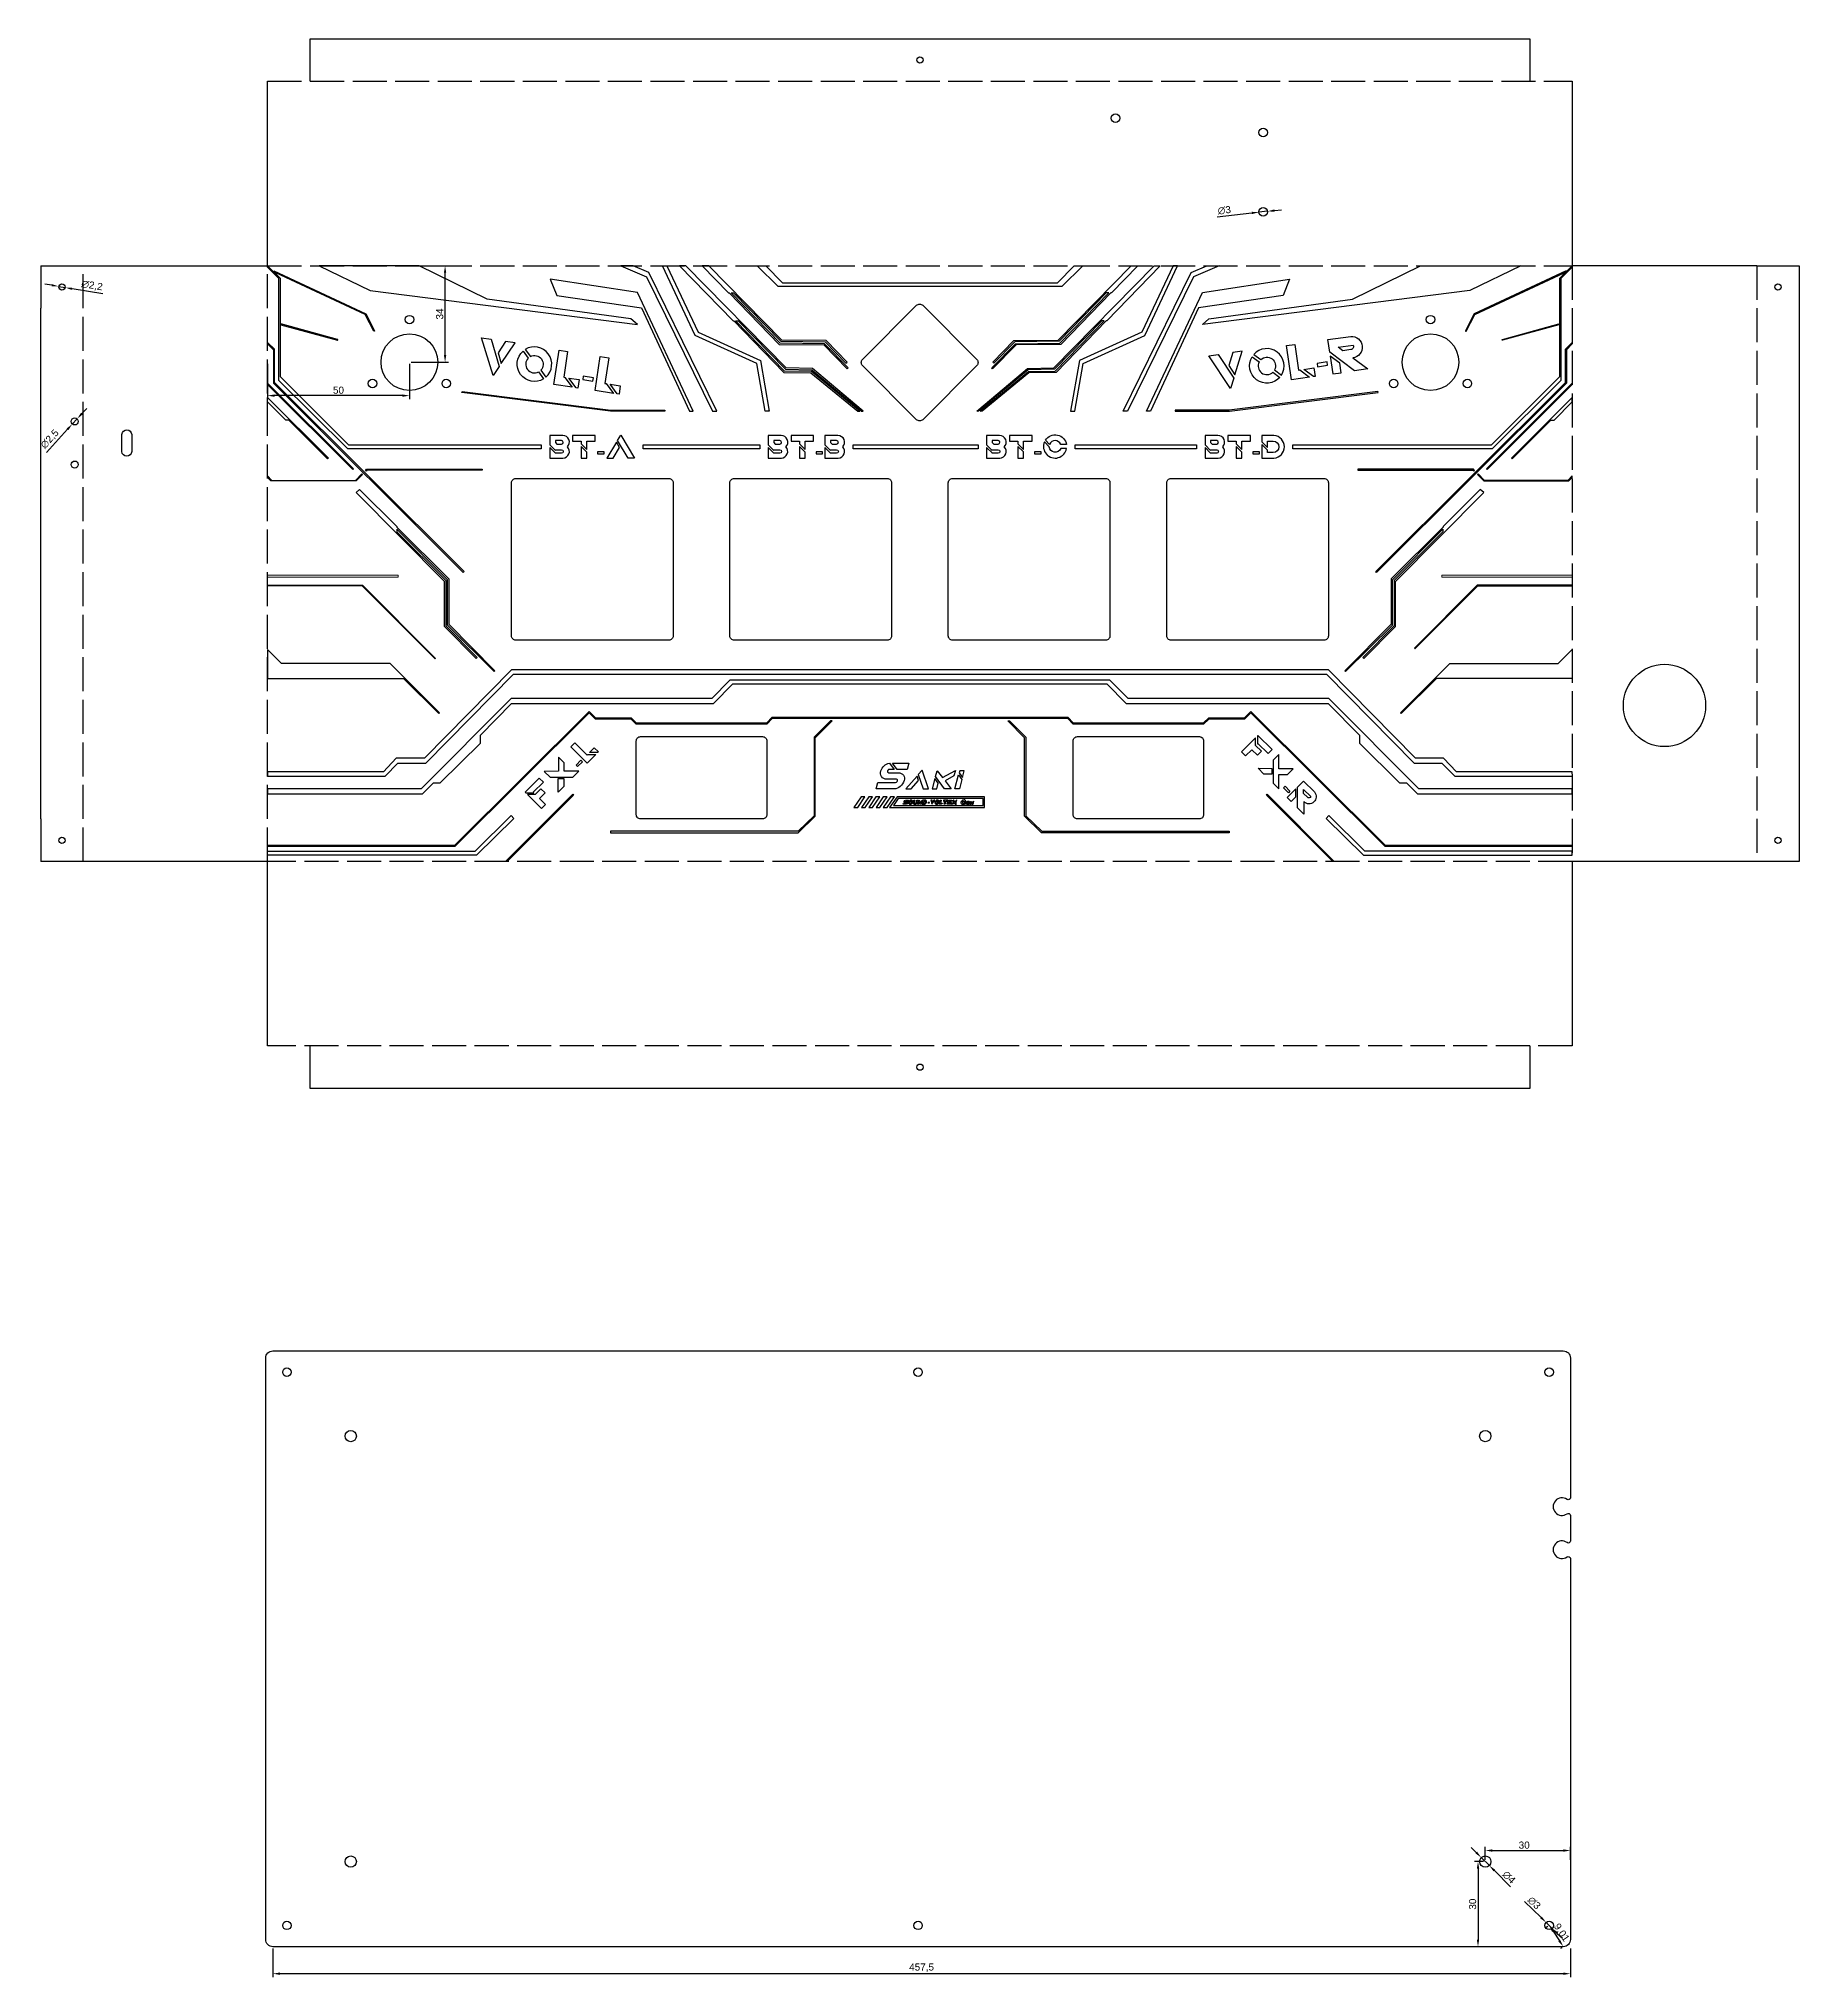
# Model space of a CAD drawing. Header units: millimetres. Extents: x 13 to 633, y 17 to 700.
import ezdxf

# ---------------------------------------------------------------- set-up
doc = ezdxf.new("R2010")
doc.units = ezdxf.units.MM
doc.linetypes.add('ACAD_ISO02W100', pattern=[15, 12, -3])
doc.styles.get("Standard").update_dxf_attribs({"font": 'arial.ttf'})
doc.dimstyles.new('ISO-25', dxfattribs={"dimtxt": 2.5, "dimasz": 2.5, "dimexe": 1.25, "dimexo": 0.625, "dimtad": 1, "dimtxsty": 'Standard', "dimcen": 2.5, "dimadec": 0, "dimazin": 0, "dimtfac": 1, "dimtmove": 0, "dimatfit": 3, "dimfxl": 0, "dimarcsym": 0})

# ---------------------------------------------------------------- blocks, each defined once
blk = doc.blocks.new('*D3')
at = {"color": 0, "lineweight": -2, "transparency": 16777216}
for p, q in [((544.76, 35.04), (544.24, 34.7)), ((546.67, 33.31), (548.89, 29.97)), ((549.76, 27.54), (549.24, 27.2))]:
    blk.add_line(p, q, dxfattribs=at)
at = {"color": 0, "transparency": 16777216}
for points in [[(547.01, 33.54), (546.32, 33.08), (545.28, 35.39)], [(549.24, 30.2), (548.55, 29.74), (550.28, 27.89)]]:
    blk.add_solid(points, dxfattribs=at)
at = {"layer": 'Defpoints', "color": 0, "transparency": 16777216}
for p in [(545.28, 35.39), (550.28, 27.89), (550.28, 27.89)]:
    blk.add_point(p, dxfattribs=at)
at = {"color": 0, "transparency": 16777216, "insert": (549.55, 32.82), "char_height": 2.5, "attachment_point": 5, "rotation": 303.69007}
blk.add_mtext('9,01', dxfattribs=at)
blk = doc.blocks.new('*D4')
at = {"color": 0, "lineweight": -2, "transparency": 16777216}
for p, q in [((536.62, 43.85), (542.42, 38.18)), ((546.35, 34.34), (544.21, 36.44)), ((548.14, 32.59), (549.93, 30.85))]:
    blk.add_line(p, q, dxfattribs=at)
at = {"color": 0, "transparency": 16777216}
for points in [[(542.71, 38.48), (542.13, 37.89), (544.21, 36.44)], [(548.43, 32.89), (547.85, 32.3), (546.35, 34.34)]]:
    blk.add_solid(points, dxfattribs=at)
at = {"layer": 'Defpoints', "color": 0, "transparency": 16777216}
for p in [(544.21, 36.44), (546.35, 34.34)]:
    blk.add_point(p, dxfattribs=at)
at = {"color": 0, "transparency": 16777216, "insert": (540, 43.3), "char_height": 2.5, "attachment_point": 5, "rotation": 315.67805}
blk.add_mtext('∅3', dxfattribs=at)
blk = doc.blocks.new('*D5')
at = {"color": 0, "lineweight": -2, "transparency": 16777216}
for p, q in [((519.59, 61.07), (517.82, 62.83)), ((521.36, 59.3), (524.2, 56.48)), ((531.7, 49), (525.97, 54.71))]:
    blk.add_line(p, q, dxfattribs=at)
at = {"color": 0, "transparency": 16777216}
for points in [[(519.89, 61.36), (519.3, 60.77), (521.36, 59.3)], [(526.26, 55.01), (525.67, 54.42), (524.2, 56.48)]]:
    blk.add_solid(points, dxfattribs=at)
at = {"layer": 'Defpoints', "color": 0, "transparency": 16777216}
for p in [(521.36, 59.3), (524.2, 56.48)]:
    blk.add_point(p, dxfattribs=at)
at = {"color": 0, "transparency": 16777216, "insert": (531.11, 52.37), "char_height": 2.5, "attachment_point": 5, "rotation": 315.09828}
blk.add_mtext('∅4', dxfattribs=at)
blk = doc.blocks.new('*D6')
at = {"color": 0, "lineweight": -2, "transparency": 16777216}
for p, q in [((522.78, 58.51), (522.78, 63.03)), ((525.28, 61.78), (550.28, 61.78)), ((552.78, 58.51), (552.78, 63.03))]:
    blk.add_line(p, q, dxfattribs=at)
at = {"color": 0, "transparency": 16777216}
for points in [[(525.28, 62.2), (525.28, 61.36), (522.78, 61.78)], [(550.28, 62.2), (550.28, 61.36), (552.78, 61.78)]]:
    blk.add_solid(points, dxfattribs=at)
at = {"layer": 'Defpoints', "color": 0, "transparency": 16777216}
for p in [(552.78, 61.78), (522.78, 57.89), (552.78, 57.89)]:
    blk.add_point(p, dxfattribs=at)
at = {"color": 0, "transparency": 16777216, "insert": (536.48, 63.68), "char_height": 2.5, "attachment_point": 5}
blk.add_mtext('30', dxfattribs=at)
blk = doc.blocks.new('*D7')
at = {"color": 0, "lineweight": -2, "transparency": 16777216}
for p, q in [((522.15, 57.89), (518.95, 57.89)), ((520.2, 55.39), (520.2, 30.39)), ((522.15, 27.89), (518.95, 27.89))]:
    blk.add_line(p, q, dxfattribs=at)
at = {"color": 0, "transparency": 16777216}
for points in [[(519.78, 55.39), (520.62, 55.39), (520.2, 57.89)], [(519.78, 30.39), (520.62, 30.39), (520.2, 27.89)]]:
    blk.add_solid(points, dxfattribs=at)
at = {"layer": 'Defpoints', "color": 0, "transparency": 16777216}
for p in [(522.78, 57.89), (520.2, 27.89), (522.78, 27.89)]:
    blk.add_point(p, dxfattribs=at)
at = {"color": 0, "transparency": 16777216, "insert": (518.3, 42.89), "char_height": 2.5, "attachment_point": 5, "rotation": 90}
blk.add_mtext('30', dxfattribs=at)
blk = doc.blocks.new('*D8')
at = {"color": 0, "lineweight": -2, "transparency": 16777216}
for p, q in [((95.28, 27.26), (95.28, 17.12)), ((552.78, 27.26), (552.78, 17.12)), ((550.28, 18.37), (97.78, 18.37))]:
    blk.add_line(p, q, dxfattribs=at)
at = {"color": 0, "transparency": 16777216}
for points in [[(97.78, 18.79), (97.78, 17.95), (95.28, 18.37)], [(550.28, 18.79), (550.28, 17.95), (552.78, 18.37)]]:
    blk.add_solid(points, dxfattribs=at)
at = {"layer": 'Defpoints', "color": 0, "transparency": 16777216}
for p in [(95.28, 27.89), (552.78, 27.89), (95.28, 18.37)]:
    blk.add_point(p, dxfattribs=at)
at = {"color": 0, "transparency": 16777216, "insert": (324.03, 20.49), "char_height": 2.5, "attachment_point": 5}
blk.add_mtext('457,5', dxfattribs=at)
blk = doc.blocks.new('*D9')
at = {"color": 0, "lineweight": -2, "transparency": 16777216}
for p, q in [((428.18, 637.69), (440.49, 639)), ((445.96, 639.58), (442.98, 639.27)), ((448.45, 639.85), (450.93, 640.12))]:
    blk.add_line(p, q, dxfattribs=at)
at = {"color": 0, "transparency": 16777216}
for points in [[(440.45, 639.42), (440.53, 638.59), (442.98, 639.27)], [(448.4, 640.26), (448.49, 639.44), (445.96, 639.58)]]:
    blk.add_solid(points, dxfattribs=at)
at = {"layer": 'Defpoints', "color": 0, "transparency": 16777216}
for p in [(442.98, 639.27), (445.96, 639.58)]:
    blk.add_point(p, dxfattribs=at)
at = {"color": 0, "transparency": 16777216, "insert": (430.76, 639.94), "char_height": 2.5, "attachment_point": 5, "rotation": 6.09427}
blk.add_mtext('∅3', dxfattribs=at)
blk = doc.blocks.new('*D10')
at = {"color": 0, "lineweight": -2, "transparency": 16777216}
for p, q in [((144.08, 620.4), (157.28, 620.4)), ((156.03, 588.91), (156.03, 617.9)), ((144.08, 586.41), (157.28, 586.41))]:
    blk.add_line(p, q, dxfattribs=at)
at = {"color": 0, "transparency": 16777216}
for points in [[(155.62, 617.9), (156.45, 617.9), (156.03, 620.4)], [(155.62, 588.91), (156.45, 588.91), (156.03, 586.41)]]:
    blk.add_solid(points, dxfattribs=at)
at = {"layer": 'Defpoints', "color": 0, "transparency": 16777216}
for p in [(143.46, 620.4), (156.03, 620.4), (143.46, 586.41)]:
    blk.add_point(p, dxfattribs=at)
at = {"color": 0, "transparency": 16777216, "insert": (154.13, 603.4), "char_height": 2.5, "attachment_point": 5, "rotation": 90}
blk.add_mtext('34', dxfattribs=at)
blk = doc.blocks.new('*D11')
at = {"color": 0, "lineweight": -2, "transparency": 16777216}
for p, q in [((93.45, 585.78), (93.45, 573.36)), ((143.46, 585.78), (143.46, 573.36)), ((140.96, 574.61), (95.95, 574.61))]:
    blk.add_line(p, q, dxfattribs=at)
at = {"color": 0, "transparency": 16777216}
for points in [[(95.95, 575.03), (95.95, 574.2), (93.45, 574.61)], [(140.96, 575.03), (140.96, 574.2), (143.46, 574.61)]]:
    blk.add_solid(points, dxfattribs=at)
at = {"layer": 'Defpoints', "color": 0, "transparency": 16777216}
for p in [(93.45, 586.41), (143.46, 586.41), (93.45, 574.61)]:
    blk.add_point(p, dxfattribs=at)
at = {"color": 0, "transparency": 16777216, "insert": (118.45, 576.52), "char_height": 2.5, "attachment_point": 5}
blk.add_mtext('50', dxfattribs=at)
blk = doc.blocks.new('*D1')
at = {"color": 0, "lineweight": -2, "transparency": 16777216}
for p, q in [((17.4, 613.5), (14.94, 613.91)), ((19.87, 613.08), (22.04, 612.72)), ((35.35, 610.49), (24.5, 612.31))]:
    blk.add_line(p, q, dxfattribs=at)
at = {"color": 0, "transparency": 16777216}
for points in [[(17.47, 613.91), (17.33, 613.09), (19.87, 613.08)], [(24.57, 612.72), (24.43, 611.89), (22.04, 612.72)]]:
    blk.add_solid(points, dxfattribs=at)
at = {"layer": 'Defpoints', "color": 0, "transparency": 16777216}
for p in [(19.87, 613.08), (22.04, 612.72)]:
    blk.add_point(p, dxfattribs=at)
at = {"color": 0, "transparency": 16777216, "insert": (31.52, 613.33), "char_height": 2.5, "attachment_point": 5, "rotation": 350.46947}
blk.add_mtext('∅2,2', dxfattribs=at)
blk = doc.blocks.new('*D2')
at = {"color": 0, "lineweight": -2, "transparency": 16777216}
for p, q in [((27.99, 568.28), (29.68, 570.12)), ((15.45, 554.62), (22.92, 562.76)), ((26.3, 566.44), (24.61, 564.6))]:
    blk.add_line(p, q, dxfattribs=at)
at = {"color": 0, "transparency": 16777216}
for points in [[(27.68, 568.56), (28.3, 568), (26.3, 566.44)], [(22.61, 563.04), (23.22, 562.47), (24.61, 564.6)]]:
    blk.add_solid(points, dxfattribs=at)
at = {"layer": 'Defpoints', "color": 0, "transparency": 16777216}
for p in [(24.61, 564.6), (26.3, 566.44)]:
    blk.add_point(p, dxfattribs=at)
at = {"color": 0, "transparency": 16777216, "insert": (16.74, 559.24), "char_height": 2.5, "attachment_point": 5, "rotation": 47.43794}
blk.add_mtext('∅2,5', dxfattribs=at)

msp = doc.modelspace()

# ---------------------------------------------------------------- linework, layer by layer
at = {"color": 30, "true_color": 0xf8991e}
for p, q in [((108.453, 685.402), (108.453, 700.402)), ((538.453, 700.402), (538.453, 685.402)), ((13.453, 620.402), (13.453, 605.402)), ((633.453, 620.402), (633.453, 605.402)), ((13.453, 425.402), (13.453, 410.402)), ((633.453, 425.402), (633.453, 410.402)), ((108.453, 330.402), (108.453, 345.402)), ((538.453, 345.402), (538.453, 330.402))]:
    msp.add_line(p, q, dxfattribs=at)
for p, q in [((108.453, 700.402), (538.453, 700.402)), ((13.453, 620.402), (28.453, 620.402)), ((618.453, 620.402), (633.453, 620.402)), ((13.453, 425.402), (13.453, 605.402)), ((633.453, 605.402), (633.453, 425.402)), ((28.453, 410.402), (13.453, 410.402)), ((633.453, 410.402), (618.453, 410.402)), ((538.453, 330.402), (108.453, 330.402))]:
    msp.add_line(p, q)
at = {"color": 1}
for points in [[(93.453, 620.402), (93.453, 685.402)], [(553.453, 685.402), (553.453, 620.402)], [(28.453, 620.402), (93.453, 620.402)], [(618.453, 620.402), (553.453, 620.402)], [(93.453, 410.402), (28.453, 410.402)], [(93.453, 345.402), (93.453, 410.402)], [(618.453, 410.402), (553.453, 410.402)], [(553.453, 410.402), (553.453, 345.402)]]:
    msp.add_lwpolyline(points, dxfattribs=at)
at = {"color": 7, "linetype": 'ACAD_ISO02W100'}
for points in [[(93.453, 685.402), (553.453, 685.402)], [(28.453, 410.402), (28.453, 620.402)], [(618.453, 620.402), (618.453, 410.402)], [(553.453, 345.402), (93.453, 345.402)]]:
    msp.add_lwpolyline(points, dxfattribs=at)
msp.add_lwpolyline([(93.453, 620.402), (553.453, 620.402), (553.453, 410.402), (93.453, 410.402)], close=True, dxfattribs=at)
at = {"color": 61, "true_color": 0xe5e878}
for points in [[(189.952, 555.809), (121.763, 555.809), (97.472, 579.893), (97.472, 615.921), (93.453, 619.933), (93.453, 620.402), (97.894, 616.016), (97.894, 581.389), (121.982, 557.328), (189.952, 557.328)], [(371.9, 614.428), (377.855, 620.402), (380.855, 620.402), (373.457, 613.051), (273.457, 613.051), (266.059, 620.402), (269.059, 620.402), (275.014, 614.428)], [(126.701, 547.029), (126.921, 546.799), (124.658, 544.539), (94.641, 544.539), (93.453, 545.761), (93.453, 546.305), (95.008, 544.737), (124.433, 544.737)], [(520.205, 547.029), (519.985, 546.799), (522.248, 544.539), (552.264, 544.539), (553.453, 545.761), (553.453, 546.305), (551.898, 544.737), (522.473, 544.737)], [(466.813, 476.483), (497.671, 445.113), (507.48, 445.113), (512.052, 440.502), (553.46, 440.502), (553.446, 442.041), (512.631, 442.041), (508.083, 446.881), (498.181, 446.881), (467.452, 478), (179.452, 478), (148.725, 446.881), (138.823, 446.881), (134.275, 442.041), (93.46, 442.041), (93.446, 440.502), (134.854, 440.502), (139.426, 445.113), (149.235, 445.113), (180.093, 476.483)], [(389.378, 473.063), (396.189, 466.052), (467.421, 466.052), (478.409, 454.971), (478.409, 452.152), (492.557, 438.089), (494.995, 438.089), (498.842, 434.291), (553.453, 434.291), (553.453, 436.056), (499.29, 436.021), (467.61, 467.888), (396.809, 467.888), (390.452, 474.266), (256.452, 474.266), (250.097, 467.888), (179.296, 467.888), (147.616, 436.021), (93.453, 436.056), (93.453, 434.291), (148.064, 434.291), (151.911, 438.089), (154.349, 438.089), (168.497, 452.152), (168.497, 454.971), (179.485, 466.052), (250.717, 466.052), (257.528, 473.063)], [(280.528, 421.047), (214.38, 421.047), (214.38, 420.482), (280.564, 420.482), (286.547, 426.328), (286.549, 454.049), (292.455, 459.955), (291.858, 459.955), (286.133, 454.23), (286.133, 426.533)], [(366.378, 421.047), (432.526, 421.047), (432.526, 420.482), (366.342, 420.482), (360.359, 426.328), (360.357, 454.049), (354.451, 459.955), (355.048, 459.955), (360.773, 454.23), (360.773, 426.533)]]:
    msp.add_lwpolyline(points, close=True, dxfattribs=at)
at = {"color": 52, "true_color": 0xc8c92d}
for points in [[(95.596, 618.544), (128.099, 603.474), (131.12, 597.49, -0.9479505), (130.864, 597.346), (127.834, 603.225), (96.319, 617.852)], [(551.31, 618.544), (518.807, 603.474), (515.786, 597.49, 0.9479505), (516.042, 597.346), (519.072, 603.225), (550.587, 617.852)], [(98.169, 599.567), (118.046, 594.131, 1.007914), (118.099, 594.452), (98.169, 599.894)], [(548.737, 599.567), (528.859, 594.131, -1.007914), (528.807, 594.452), (548.737, 599.894)]]:
    msp.add_lwpolyline(points, format="xyb", close=True, dxfattribs=at)
for points in [[(146.923, 620.402), (111.665, 620.402), (129.645, 611.728), (223.872, 599.705), (221.564, 601.669), (170.903, 608.652)], [(499.983, 620.402), (535.24, 620.402), (517.261, 611.728), (423.034, 599.705), (425.342, 601.669), (476.003, 608.652)]]:
    msp.add_lwpolyline(points, close=True, dxfattribs=at)
for points in [[(193.124, 615.631), (195.44, 609.927), (225.224, 605.605), (242.202, 569.169), (243.533, 569.169), (223.865, 610.951), (193.124, 615.631)], [(250.287, 569.166), (251.833, 569.166), (227.911, 618.071), (222.313, 620.402), (218.024, 620.402), (227.086, 616.491), (250.287, 569.166)], [(270.322, 569.166), (268.862, 569.166), (265.895, 585.991), (244.153, 595.812), (232.629, 620.402), (234.235, 620.402), (245.229, 597.028), (267.183, 586.965), (270.322, 569.166)], [(376.584, 569.166), (378.044, 569.166), (381.011, 585.991), (402.753, 595.812), (414.277, 620.402), (412.67, 620.402), (401.677, 597.028), (379.723, 586.965), (376.584, 569.166)], [(396.672, 569.166), (395.126, 569.166), (419.048, 618.071), (424.646, 620.402), (428.935, 620.402), (419.873, 616.491), (396.672, 569.166)], [(453.782, 615.631), (451.466, 609.927), (421.682, 605.605), (404.704, 569.169), (403.373, 569.169), (423.041, 610.951), (453.782, 615.631)], [(233.55, 569.503), (233.55, 569.166), (214.319, 569.169), (161.907, 575.77), (162.027, 576.101), (214.459, 569.503), (233.55, 569.503)], [(413.409, 569.503), (413.409, 569.166), (432.64, 569.169), (485.052, 575.77), (484.932, 576.101), (432.5, 569.503), (413.409, 569.503)]]:
    msp.add_lwpolyline(points, dxfattribs=at)
at = {"color": 61, "true_color": 0xe5e878}
for points in [[(238.735, 620.402), (257.573, 600.99), (257.797, 600.988), (275.437, 582.814), (285.03, 582.619), (301.554, 569.166), (302.208, 569.166), (285.225, 583.149), (275.739, 583.267), (258.459, 600.956), (259.377, 600.944), (275.993, 583.917), (285.352, 583.723), (302.785, 569.166), (303.402, 569.166), (285.511, 584.173), (276.307, 584.367), (240.909, 620.402), (238.735, 620.402)], [(246.694, 620.402), (255.968, 610.845), (256.192, 610.843), (273.833, 592.669), (289.519, 592.474), (297.818, 584.072), (298.165, 584.426), (289.789, 592.928), (274.135, 593.122), (256.855, 610.81), (257.773, 610.799), (274.388, 593.772), (290.056, 593.577), (297.366, 586.092), (297.789, 586.402), (290.345, 594.028), (274.702, 594.222), (248.985, 620.402), (246.694, 620.402)], [(408.171, 620.402), (389.333, 600.99), (389.109, 600.988), (371.469, 582.814), (361.875, 582.619), (345.352, 569.166), (344.698, 569.166), (361.68, 583.149), (371.166, 583.267), (388.446, 600.956), (387.528, 600.944), (370.913, 583.917), (361.553, 583.723), (344.12, 569.166), (343.504, 569.166), (361.394, 584.173), (370.599, 584.367), (405.997, 620.402), (408.171, 620.402)], [(400.212, 620.402), (390.937, 610.845), (390.714, 610.843), (373.073, 592.669), (357.387, 592.474), (349.087, 584.072), (348.741, 584.426), (357.117, 592.928), (372.771, 593.122), (390.051, 610.81), (389.133, 610.799), (372.517, 593.772), (356.85, 593.577), (349.54, 586.092), (349.117, 586.402), (356.561, 594.028), (372.204, 594.222), (397.921, 620.402), (400.212, 620.402)], [(525.142, 555.809), (454.944, 555.809), (454.944, 557.328), (524.924, 557.328), (549.012, 581.389), (549.012, 616.016), (553.453, 620.402), (553.453, 619.933), (549.434, 615.921), (549.434, 579.893), (525.142, 555.809)], [(168.922, 594.961), (172.222, 594.472), (175.132, 584.912), (172.971, 581.698), (168.922, 594.961)], [(93.453, 593.325), (93.453, 592.859), (95.554, 590.775), (95.519, 579.052), (162.444, 512.285), (162.726, 512.589), (95.835, 579.264), (95.835, 590.99), (93.453, 593.325)], [(174.691, 589.693), (175.825, 585.959), (180.683, 593.223), (177.383, 593.711), (174.691, 589.693)], [(196.206, 590.589), (199.191, 590.148), (197.85, 581.072), (198.306, 581.004), (200.849, 577.579), (194.424, 578.528), (196.206, 590.589)], [(210.737, 588.433), (213.722, 587.992), (212.381, 578.915), (212.837, 578.848), (215.381, 575.422), (208.955, 576.372), (210.737, 588.433)], [(425.259, 588.619), (428.561, 589.097), (434.092, 580.775), (432.944, 577.075), (425.259, 588.619)], [(432.298, 585.228), (434.456, 581.976), (437.025, 590.329), (433.723, 589.849), (432.298, 585.228)], [(452.651, 592.26), (455.637, 592.694), (456.957, 583.615), (457.413, 583.681), (460.833, 581.129), (454.405, 580.195), (452.651, 592.26)], [(468.121, 588.54), (469.002, 582.273), (471.995, 582.7), (471.503, 586.041), (468.121, 588.54)], [(553.453, 593.325), (553.453, 592.859), (551.352, 590.775), (551.387, 579.052), (484.462, 512.285), (484.18, 512.589), (551.071, 579.264), (551.071, 590.99), (553.453, 593.325)], [(199.675, 580.802), (203.257, 580.273), (202.816, 577.288), (202.219, 577.376), (199.675, 580.802)], [(204.763, 581.443), (204.596, 580.295), (208.138, 579.757), (208.306, 580.941), (204.763, 581.443)], [(458.783, 583.88), (462.365, 584.401), (462.799, 581.415), (462.202, 581.329), (458.783, 583.88)], [(463.473, 585.955), (463.642, 584.807), (467.19, 585.308), (467.011, 586.49), (463.473, 585.955)], [(93.453, 579.026), (123.751, 548.775), (123.51, 548.55), (93.453, 578.533), (93.453, 579.026)], [(93.453, 573.994), (114.914, 552.547), (114.606, 552.291), (101, 565.932), (99.909, 565.932), (93.453, 572.378), (93.453, 573.994)], [(214.207, 578.645), (217.788, 578.116), (217.347, 575.132), (216.75, 575.22), (214.207, 578.645)], [(553.453, 579.026), (523.154, 548.775), (523.396, 548.55), (553.453, 578.533), (553.453, 579.026)], [(553.453, 573.994), (531.992, 552.547), (532.3, 552.291), (545.906, 565.932), (546.997, 565.932), (553.453, 572.378), (553.453, 573.994)], [(201.003, 560.543), (201.003, 558.574), (203.992, 558.573), (203.992, 557.614), (205.962, 555.643), (205.962, 558.573), (208.963, 558.574), (208.963, 560.543), (201.003, 560.543)], [(216.795, 558.805), (217.941, 560.693), (222.853, 552.584), (220.548, 552.584), (216.795, 558.805)], [(278.003, 560.543), (278.003, 558.574), (280.992, 558.573), (280.992, 557.614), (282.962, 555.643), (282.962, 558.573), (285.963, 558.574), (285.963, 560.543), (278.003, 560.543)], [(355.003, 560.559), (355.003, 558.59), (357.992, 558.589), (357.992, 557.629), (359.962, 555.659), (359.962, 558.589), (362.963, 558.59), (362.963, 560.559), (355.003, 560.559)], [(432.003, 560.543), (432.003, 558.574), (434.992, 558.573), (434.992, 557.614), (436.962, 555.643), (436.962, 558.573), (439.963, 558.574), (439.963, 560.543), (432.003, 560.543)], [(203.992, 556.72), (203.992, 552.584), (205.962, 552.584), (205.962, 554.739), (203.992, 556.72)], [(209.825, 554.808), (209.825, 554.052), (212.148, 554.052), (212.148, 554.814), (209.825, 554.808)], [(213.018, 552.584), (215.323, 552.584), (217.57, 556.28), (216.424, 558.191), (213.018, 552.584)], [(266.952, 557.328), (266.952, 555.809), (225.853, 555.809), (225.853, 557.328), (266.952, 557.328)], [(280.992, 556.72), (280.992, 552.584), (282.962, 552.584), (282.962, 554.739), (280.992, 556.72)], [(286.825, 554.808), (286.825, 554.052), (289.148, 554.052), (289.148, 554.814), (286.825, 554.808)], [(343.952, 557.328), (343.952, 555.809), (299.881, 555.809), (299.881, 557.328), (343.952, 557.328)], [(357.992, 556.736), (357.992, 552.6), (359.962, 552.6), (359.962, 554.755), (357.992, 556.736)], [(363.825, 554.824), (363.825, 554.068), (366.148, 554.068), (366.148, 554.83), (363.825, 554.824)], [(420.952, 557.328), (420.952, 555.809), (378.15, 555.809), (378.15, 557.328), (420.952, 557.328)], [(434.992, 556.72), (434.992, 552.584), (436.962, 552.584), (436.962, 554.739), (434.992, 556.72)], [(440.825, 554.808), (440.825, 554.052), (443.148, 554.052), (443.148, 554.814), (440.825, 554.808)], [(128.458, 548.335), (128.154, 548.031), (127.923, 548.265), (128.288, 548.634), (169.052, 548.634), (169.052, 548.335), (128.458, 548.335)], [(518.448, 548.335), (518.752, 548.031), (518.982, 548.265), (518.618, 548.634), (477.854, 548.634), (477.854, 548.335), (518.448, 548.335)], [(125.891, 541.578), (139.043, 528.492), (139.043, 528.264), (157.375, 510.023), (157.375, 494.004), (173.601, 477.575), (173.385, 477.377), (156.908, 493.735), (156.908, 509.72), (139.068, 527.587), (139.068, 526.649), (156.241, 509.469), (156.241, 493.47), (167.342, 482.359), (166.955, 481.996), (155.778, 493.182), (155.778, 509.155), (124.64, 540.511), (125.891, 541.578)], [(521.015, 541.578), (507.862, 528.492), (507.862, 528.264), (489.531, 510.023), (489.531, 494.004), (473.305, 477.575), (473.521, 477.377), (489.998, 493.735), (489.998, 509.72), (507.838, 527.587), (507.838, 526.649), (490.664, 509.469), (490.664, 493.47), (479.564, 482.359), (479.951, 481.996), (491.128, 493.182), (491.128, 509.155), (522.265, 540.511), (521.015, 541.578)], [(93.453, 474.944), (141.394, 474.944), (153.814, 462.565), (154.091, 462.82), (136.684, 480.17), (98.391, 480.17), (93.453, 485.153), (93.453, 474.944)], [(553.453, 474.944), (505.512, 474.944), (493.092, 462.565), (492.815, 462.82), (510.221, 480.17), (548.515, 480.17), (553.453, 485.153), (553.453, 474.944)], [(93.453, 416.177), (159.486, 416.177), (206.771, 463.22), (209.02, 461.063), (221.593, 461.063), (223.452, 459.235), (269.46, 459.235), (271.367, 461.255), (375.539, 461.255), (377.446, 459.235), (423.454, 459.235), (425.313, 461.063), (437.885, 461.063), (440.134, 463.22), (487.42, 416.177), (553.453, 416.177), (553.453, 415.726)], [(553.453, 415.726), (487.42, 415.726), (440.134, 462.769), (437.885, 460.611), (425.313, 460.611), (423.456, 458.783), (377.456, 458.783), (375.539, 460.803), (271.367, 460.803), (269.456, 458.783), (223.456, 458.783), (221.593, 460.611), (209.02, 460.611), (206.771, 462.769), (159.486, 415.726), (93.453, 415.726), (93.453, 416.177)], [(200.363, 450.798), (201.771, 452.22), (206.096, 447.936), (206.312, 448.153), (209.143, 448.167), (206.11, 445.105), (200.363, 450.798)], [(441.794, 454.003), (436.852, 449.061), (438.278, 447.635), (440.443, 449.799), (442.406, 447.836), (443.841, 449.271), (441.802, 451.31), (441.794, 454.003)], [(442.616, 454.825), (442.448, 454.658), (442.448, 451.805), (442.616, 451.972), (446.165, 448.423), (447.592, 449.85), (442.616, 454.825)], [(191.003, 442.18), (193.026, 440.158), (201.114, 440.175), (203.137, 442.197), (198.035, 442.214), (198.052, 445.201), (196.03, 447.223), (196.021, 442.214), (191.003, 442.18)], [(202.191, 444.393), (203.88, 446.082), (204.437, 445.525), (202.748, 443.836), (202.191, 444.393)], [(206.958, 448.806), (208.649, 450.513), (210.071, 449.104), (209.789, 448.819), (206.958, 448.806)], [(319.555, 445.098), (318.971, 442.829), (315.4, 442.829), (313.766, 445.098), (319.555, 445.098)], [(450, 448.096), (447.978, 446.074), (447.994, 437.985), (450.017, 435.963), (450.033, 441.065), (453.021, 441.048), (455.043, 443.07), (450.033, 443.078), (450, 448.096)], [(184.274, 434.796), (184.442, 434.628), (187.295, 434.628), (187.127, 434.796), (190.676, 438.346), (189.25, 439.772), (184.274, 434.796)], [(195.853, 434.847), (195.912, 439.654), (197.926, 439.654), (197.875, 436.869), (195.853, 434.847)], [(318.442, 435.965), (320.32, 435.965), (322.939, 438.971), (322.419, 440.52), (318.442, 435.965)], [(324.54, 435.965), (326.408, 435.965), (324.185, 442.551), (322.848, 441.011), (324.54, 435.965)], [(327.748, 435.965), (329.355, 435.965), (329.91, 438.036), (328.728, 439.629), (327.748, 435.965)], [(329.481, 442.418), (329.561, 442.418), (331.454, 439.997), (335.955, 442.524), (335.443, 440.603), (332.31, 438.846), (334.412, 435.972), (332.149, 435.972), (328.925, 440.359), (329.481, 442.418)], [(338.232, 439.297), (337.344, 435.972), (335.746, 435.972), (337.063, 440.911), (338.232, 439.297)], [(337.475, 442.416), (337.259, 441.627), (338.43, 440.03), (339.073, 442.415), (337.475, 442.415)], [(442.666, 443.246), (447.474, 443.187), (447.474, 441.174), (444.689, 441.224), (442.666, 443.246)], [(177.376, 410.402), (201.064, 434.098), (201.323, 433.836), (177.879, 410.402), (177.376, 410.402)], [(185.096, 433.974), (190.039, 429.032), (191.465, 430.458), (189.3, 432.623), (191.264, 434.586), (189.829, 436.021), (187.79, 433.983), (185.096, 433.974)], [(302.741, 433.154), (300.183, 429.46), (301.506, 429.46), (304.074, 433.148), (302.741, 433.154)], [(305.376, 433.154), (302.818, 429.46), (304.141, 429.46), (306.709, 433.148), (305.376, 433.154)], [(307.949, 433.153), (305.39, 429.459), (306.714, 429.459), (309.282, 433.147), (307.949, 433.153)], [(310.523, 433.154), (307.964, 429.46), (309.288, 429.46), (311.855, 433.148), (310.523, 433.154)], [(313.096, 433.154), (310.537, 429.46), (311.861, 429.46), (314.429, 433.148), (313.096, 433.154)], [(346.174, 429.46), (346.174, 433.246), (315.393, 433.246), (312.748, 429.462), (346.174, 429.46)], [(345.716, 430.088), (345.716, 432.59), (315.828, 432.59), (314.08, 430.089), (345.716, 430.088)], [(319.423, 432.02), (319.331, 431.66), (318.764, 431.66), (318.505, 432.02), (319.423, 432.02)], [(327.704, 432.07), (327.307, 432.07), (327.615, 430.58), (327.925, 430.996), (327.704, 432.07)], [(328.721, 432.07), (328.325, 432.07), (327.938, 431.551), (328.024, 431.131), (328.721, 432.07)], [(469.027, 410.402), (445.582, 433.836), (445.842, 434.098), (469.53, 410.402), (469.027, 410.402)], [(452.213, 436.908), (453.901, 435.219), (453.345, 434.663), (451.656, 436.351), (452.213, 436.908)], [(455.914, 435.975), (452.928, 432.984), (454.36, 431.561), (455.942, 433.167), (455.914, 435.975)], [(93.453, 414.09), (166.621, 414.09), (179.282, 426.586), (180.279, 425.525), (167.111, 412.647), (93.453, 412.647), (93.453, 414.09)], [(553.453, 414.09), (480.284, 414.09), (467.624, 426.586), (466.626, 425.525), (479.794, 412.647), (553.453, 412.647), (553.453, 414.09)]]:
    msp.add_lwpolyline(points, dxfattribs=at)
at = {"color": 7}
for points in [[(303.196, 587.352), (322.288, 606.444, -0.4142136), (324.409, 606.444), (343.501, 587.352, -0.4142136), (343.501, 585.231), (324.409, 566.139, -0.4142136), (322.288, 566.139), (303.196, 585.231, -0.4142136)], [(180.952, 545.404), (234.952, 545.404, -0.4142136), (236.452, 543.904), (236.452, 489.904, -0.4142136), (234.952, 488.404), (180.952, 488.404, -0.4142136), (179.452, 489.904), (179.452, 543.904, -0.4142136)], [(257.952, 545.404), (311.952, 545.404, -0.4142136), (313.452, 543.904), (313.452, 489.904, -0.4142136), (311.952, 488.404), (257.952, 488.404, -0.4142136), (256.452, 489.904), (256.452, 543.904, -0.4142136)], [(334.952, 545.404), (388.952, 545.404, -0.4142136), (390.452, 543.904), (390.452, 489.904, -0.4142136), (388.952, 488.404), (334.952, 488.404, -0.4142136), (333.452, 489.904), (333.452, 543.904, -0.4142136)], [(411.952, 545.404), (465.952, 545.404, -0.4142136), (467.452, 543.904), (467.452, 489.904, -0.4142136), (465.952, 488.404), (411.952, 488.404, -0.4142136), (410.452, 489.904), (410.452, 543.904, -0.4142136)], [(224.956, 454.403), (267.956, 454.403, -0.4142136), (269.456, 452.903), (269.456, 426.903, -0.4142136), (267.956, 425.403), (224.956, 425.403, -0.4142136), (223.456, 426.903), (223.456, 452.903, -0.4142136)], [(378.956, 454.403), (421.956, 454.403, -0.4142136), (423.456, 452.903), (423.456, 426.903, -0.4142136), (421.956, 425.403), (378.956, 425.403, -0.4142136), (377.456, 426.903), (377.456, 452.903, -0.4142136)]]:
    msp.add_lwpolyline(points, format="xyb", close=True, dxfattribs=at)
at = {"color": 61, "true_color": 0xe5e878}
for points in [[(481.323, 584.046), (476.703, 583.381), (467.907, 589.932), (467.272, 594.341), (475.337, 595.494, -0.974623), (476.051, 587.912), (481.323, 584.046)], [(183.521, 590.3), (185.31, 587.836, 0.842433), (188.956, 582.961), (190.773, 580.518, -0.9186439), (183.521, 590.3, 0.4251686)], [(184.303, 590.89), (186.117, 588.423, -0.8487362), (189.738, 583.556), (191.564, 581.114, 0.9194019), (184.303, 590.89, 0.8625034)], [(440.582, 588.343), (443.004, 586.496, 0.842433), (447.895, 582.872), (450.336, 581.054, -0.9186439), (440.582, 588.343, 0.4251686)], [(441.162, 589.133), (443.607, 587.29, -0.8487362), (448.473, 583.666), (450.923, 581.852, 0.9194019), (441.162, 589.133, 0.8625034)], [(470.917, 591.692), (476.151, 592.446, -0.5441406), (475.351, 590.867), (472.564, 590.459), (470.917, 591.692)], [(192.952, 557.254), (194.921, 555.284), (194.921, 555.515), (197.064, 555.515, -1), (197.064, 554.299), (194.922, 554.299), (194.922, 554.38), (192.952, 556.349), (192.952, 552.584), (197.583, 552.583, 0.648435), (199.192, 556.568, 0.6685609), (197.508, 560.53), (192.952, 560.543), (192.952, 557.254)], [(269.952, 557.254), (271.921, 555.284), (271.921, 555.515), (274.064, 555.515, -1), (274.064, 554.299), (271.922, 554.299), (271.922, 554.38), (269.952, 556.349), (269.952, 552.584), (274.583, 552.583, 0.648435), (276.192, 556.568, 0.6685609), (274.508, 560.53), (269.952, 560.543), (269.952, 557.254)], [(289.974, 557.249), (291.943, 555.28), (291.943, 555.51), (294.085, 555.51, -1), (294.085, 554.295), (291.943, 554.295), (291.943, 554.376), (289.974, 556.345), (289.973, 552.58), (294.605, 552.579, 0.648435), (296.214, 556.564, 0.6685609), (294.53, 560.526), (289.974, 560.539), (289.974, 557.249)], [(346.952, 557.27), (348.921, 555.3), (348.921, 555.531), (351.064, 555.531, -1), (351.064, 554.315), (348.922, 554.315), (348.922, 554.396), (346.952, 556.365), (346.952, 552.6), (351.583, 552.599, 0.648435), (353.192, 556.584, 0.6685609), (351.508, 560.546), (346.952, 560.559), (346.952, 557.27)], [(375.15, 557.385), (373.065, 557.385, 0.6949007), (369.161, 557.419), (367.666, 558.914, -0.6852866), (375.15, 557.385, -1.4878589)], [(423.952, 557.254), (425.921, 555.284), (425.921, 555.515), (428.064, 555.515, -1), (428.064, 554.299), (425.922, 554.299), (425.922, 554.38), (423.952, 556.349), (423.952, 552.584), (428.583, 552.583, 0.648435), (430.192, 556.568, 0.6685609), (428.508, 560.53), (423.952, 560.543), (423.952, 557.254)], [(444.029, 557.392), (444.029, 552.584), (448.252, 552.597, 0.9277219), (448.252, 560.543), (444.029, 560.543), (444.029, 558.284), (446.01, 556.315), (446.01, 558.562), (448.008, 558.559, -0.9832745), (448.008, 554.568), (446.01, 554.568), (446.01, 555.404), (444.029, 557.392)], [(194.921, 558.759), (194.921, 558.076), (195.454, 557.543), (197.064, 557.542, 0.9923651), (197.064, 558.759), (194.921, 558.759)], [(271.921, 558.759), (271.921, 558.076), (272.454, 557.543), (274.064, 557.542, 0.9923651), (274.064, 558.759), (271.921, 558.759)], [(291.943, 558.754), (291.943, 558.071), (292.476, 557.538), (294.086, 557.538, 0.9923651), (294.086, 558.755), (291.943, 558.754)], [(348.921, 558.775), (348.921, 558.091), (349.454, 557.559), (351.064, 557.558, 0.9923651), (351.064, 558.775), (348.921, 558.775)], [(375.15, 555.994), (373.065, 555.995, -0.8220878), (369.045, 556.585), (367.33, 558.288, 1.1212396), (375.15, 555.994, -0.3794442)], [(425.921, 558.759), (425.921, 558.076), (426.454, 557.543), (428.064, 557.542, 0.9923651), (428.064, 558.759), (425.921, 558.759)], [(152.686, 482.01), (152.491, 481.808), (126.802, 507.541), (93.596, 507.541, -1), (93.596, 507.779), (126.95, 507.779), (152.686, 482.01)], [(497.753, 485.548), (497.947, 485.346), (520.104, 507.541), (553.31, 507.541, 1), (553.31, 507.779), (519.955, 507.779), (497.753, 485.548)], [(312.697, 445.098), (314.367, 442.829), (312.657, 442.829, 0.3910902), (311.977, 442.185, 0.4400198), (312.361, 441.674), (315.912, 441.674, -0.5300267), (317.859, 438.908, -0.3177373), (314.271, 435.965), (307.961, 435.965), (308.573, 438.235), (314.873, 438.235, 0.4523991), (315.567, 439.161, 0.3073122), (315.19, 439.419), (311.737, 439.419, -0.5276442), (309.682, 442.33, -0.2709833), (312.697, 445.098, -0.1480642)], [(458.829, 427.131), (456.616, 429.325), (456.569, 436.649), (458.664, 438.761), (462.523, 434.927, -0.974623), (458.769, 431.496), (458.829, 427.131)], [(318.336, 432.02), (318.6, 431.66), (318.329, 431.66, 0.3910902), (318.221, 431.558, 0.4400198), (318.282, 431.477), (318.845, 431.477, -0.5300267), (319.154, 431.038, -0.3177373), (318.585, 430.572), (317.584, 430.572), (317.681, 430.931), (318.681, 430.931, 0.4523991), (318.791, 431.078, 0.3073122), (318.731, 431.119), (318.183, 431.119, -0.5276442), (317.857, 431.581, -0.2709833), (318.336, 432.02, -0.1480642)], [(338.159, 431.613), (338.413, 431.268, 0.345574), (338.585, 430.898, 0.3347733), (339.19, 431.148), (339.613, 431.148, -0.4682709), (338.325, 430.525, -0.4723004), (338.159, 431.613, -1.207214)], [(339.267, 431.431), (339.689, 431.43, 0.4907485), (339.001, 432.113, 0.1981966), (338.261, 431.739), (338.482, 431.436, -0.283964), (339.03, 431.694, -0.3235027), (339.267, 431.431, -1.9731696)], [(458.719, 435.752), (461.226, 433.266, -0.5441406), (460.062, 433.057), (458.724, 434.378), (458.719, 435.752)]]:
    msp.add_lwpolyline(points, format="xyb", dxfattribs=at)
at = {"color": 0}
for points in [[(42.053, 560.967, -0.9174739), (45.553, 560.887), (45.553, 554.887, -0.9013549), (42.053, 554.887)], [(552.779, 164.681), (552.779, 30.389, -0.4142136), (550.279, 27.889), (95.279, 27.889, -0.4142136), (92.779, 30.389), (92.779, 235.389, -0.4142136), (95.279, 237.889), (550.279, 237.889, -0.4142136), (552.779, 235.389), (552.779, 186.129, -0.6113715), (551.59, 185.52, 1.9525624), (551.59, 180.489, -0.6113715), (552.779, 179.881), (552.779, 170.929, -0.6113715), (551.59, 170.32, 1.9525624), (551.59, 165.289, -0.6113715)]]:
    msp.add_lwpolyline(points, format="xyb", close=True, dxfattribs=at)
at = {"color": 52, "lineweight": 0, "true_color": 0xc8c92d}
for points in [[(139.48, 510.669), (93.453, 510.669), (93.453, 511.37), (139.48, 511.37)], [(507.426, 510.669), (553.453, 510.669), (553.453, 511.37), (507.426, 511.37)]]:
    msp.add_lwpolyline(points, close=True, dxfattribs=at)
at = {"color": 61, "linetype": 'ACAD_ISO02W100', "true_color": 0xe5e878}
for points in [[(319.746, 431.764), (319.929, 431.514, 0.3707792), (319.831, 431.045, 0.448529), (320.302, 431.007), (320.484, 430.757, -0.4436123), (319.555, 430.814, -0.4149318), (319.746, 431.764, 0.4365022)], [(319.854, 431.841), (320.037, 431.591, -0.4812626), (320.495, 431.545, -0.3001013), (320.41, 431.084), (320.593, 430.836, 0.4301088), (320.783, 431.822, 0.4187486), (319.854, 431.841, -0.4365022)], [(321.21, 431.706), (321.475, 431.343, 0.5995117), (321.768, 430.941), (321.978, 430.655, -0.7164408), (321.1, 431.295), (321.21, 431.706)], [(321.905, 430.976, 0.1885284), (322.194, 431.304), (322.389, 432.03), (322.747, 432.031), (322.555, 431.307, -0.203281), (322.096, 430.715), (321.905, 430.976)], [(324.508, 432.03), (324.397, 431.618), (324.663, 431.259), (324.773, 431.669), (325.134, 431.669, -0.388905), (325.395, 431.441, -0.4122634), (324.94, 430.94), (324.577, 430.94), (324.619, 431.095), (324.354, 431.455), (324.119, 430.579), (324.848, 430.579, 0.2302982), (325.599, 430.98, 0.224796), (325.757, 431.658, 0.3300389), (325.235, 432.031), (324.508, 432.03)], [(329.034, 431.764), (329.217, 431.514, 0.3707792), (329.119, 431.045, 0.448529), (329.59, 431.007), (329.772, 430.757, -0.4436123), (328.843, 430.814, -0.4149318), (329.034, 431.764, 0.4365022)], [(329.142, 431.841), (329.325, 431.591, -0.4812626), (329.783, 431.545, -0.3001013), (329.698, 431.084), (329.881, 430.836, 0.4301088), (330.071, 431.822, 0.4187486), (329.142, 431.841, -0.4365022)], [(340.05, 431.398), (340.195, 431.2, 0.3707792), (340.117, 430.829, 0.448529), (340.49, 430.799), (340.634, 430.601, -0.4436123), (339.899, 430.646, -0.4149318), (340.05, 431.398, 0.4365022)], [(340.135, 431.459), (340.281, 431.261, -0.4812626), (340.643, 431.224, -0.3001013), (340.575, 430.86), (340.72, 430.663, 0.4301088), (340.871, 431.444, 0.4187486), (340.135, 431.459, -0.4365022)]]:
    msp.add_lwpolyline(points, format="xyb", dxfattribs=at)
for points in [[(321.297, 432.031), (321.656, 432.031), (321.518, 431.508), (321.254, 431.869), (321.297, 432.031)], [(322.794, 431.41), (322.571, 430.579), (322.93, 430.579), (323.057, 431.052), (322.794, 431.41)], [(322.838, 431.574), (322.958, 432.024), (323.017, 432.024), (323.687, 431.109), (323.848, 431.709), (324.302, 432.066), (323.903, 430.579), (323.566, 430.579), (322.838, 431.574)], [(326.299, 431.206), (326.25, 431.023), (326.808, 431.023), (326.857, 431.206), (326.299, 431.206)], [(330.582, 432.02), (330.939, 432.02), (330.649, 430.936), (330.702, 430.936), (330.964, 430.579), (330.196, 430.579), (330.582, 432.02)], [(330.867, 430.936), (331.295, 430.936), (331.201, 430.577), (331.127, 430.577), (330.867, 430.936)], [(331.803, 432.021), (331.707, 431.664), (332.25, 431.664), (332.203, 431.491), (332.465, 431.133), (332.608, 431.664), (333.151, 431.663), (333.246, 432.021), (331.803, 432.021)], [(332.159, 431.326), (332.421, 430.968), (332.317, 430.578), (331.959, 430.578), (332.159, 431.326)], [(333.301, 431.405), (333.566, 431.043), (333.539, 430.94), (334.396, 430.94), (334.299, 430.578), (333.079, 430.578), (333.301, 431.405)], [(333.471, 432.039), (334.69, 432.037), (334.592, 431.676), (333.775, 431.677), (333.915, 431.488), (334.542, 431.488), (334.446, 431.127), (333.667, 431.127), (333.345, 431.568), (333.471, 432.039)], [(335.273, 431.177), (335.458, 430.924), (335.009, 430.58), (334.5, 430.58), (335.273, 431.177)], [(335.223, 432.113), (335.087, 431.604), (335.835, 430.588), (336.344, 430.588), (335.876, 431.232), (336.355, 431.606), (336.491, 432.115), (335.691, 431.485), (335.223, 432.113)], [(341.202, 431.116), (341.027, 430.465), (341.308, 430.465), (341.407, 430.835), (341.202, 431.116)], [(341.236, 431.243), (341.33, 431.596), (341.376, 431.596), (341.9, 430.88), (342.026, 431.349), (342.381, 431.629), (342.069, 430.465), (341.805, 430.465), (341.236, 431.243)]]:
    msp.add_lwpolyline(points, dxfattribs=at)
at = {"color": 3}
for centre in [(323.453, 692.902), (20.953, 612.902), (625.953, 612.902), (20.953, 417.902), (625.953, 417.902), (323.453, 337.902)]:
    msp.add_circle(centre, 1.1, dxfattribs=at)
at = {"color": 0}
for centre, radius in [((392.398, 672.446), 1.5), ((444.468, 667.366), 1.5), ((444.468, 639.426), 1.5), ((100.279, 230.389), 1.5), ((322.779, 230.389), 1.5), ((545.279, 230.389), 1.5), ((122.779, 207.889), 2), ((522.779, 207.889), 2), ((122.779, 57.889), 2), ((522.779, 57.889), 2), ((100.279, 35.389), 1.5), ((322.779, 35.389), 1.5), ((545.279, 35.389), 1.5)]:
    msp.add_circle(centre, radius, dxfattribs=at)
at = {"color": 1}
for centre in [(143.457, 601.406), (503.455, 601.401), (130.467, 578.906), (156.447, 578.906), (490.464, 578.901), (516.445, 578.901)]:
    msp.add_circle(centre, 1.5, dxfattribs=at)
at = {"color": 7}
for centre in [(143.457, 586.406), (503.455, 586.401)]:
    msp.add_circle(centre, 10, dxfattribs=at)
for centre, radius in [((25.453, 565.518), 1.25), ((25.453, 550.318), 1.25), ((585.953, 465.402), 14.5)]:
    msp.add_circle(centre, radius)

# ---------------------------------------------------------------- dimensions: what is measured, and where the dimension line sits
for p1, p2, picture, middle in [((445.959, 639.585), (442.976, 639.266), '*D9', (430.969, 637.984)), ((26.298, 566.439), (24.607, 564.598), '*D2', (18.337, 557.77))]:
    dim = msp.add_diameter_dim_2p(p1=p1, p2=p2, dimstyle='ISO-25')
    dim.commit()
    dim.dimension.update_dxf_attribs({"geometry": picture, "text_midpoint": middle, "dimtype": 163})
for p1, p2, picture, middle in [((19.868, 613.084), (22.038, 612.72), '*D1', (31.517, 613.327)), ((521.362, 59.3), (524.195, 56.477), '*D5', (531.111, 52.368)), ((546.352, 34.341), (544.205, 36.437), '*D4', (539.999, 43.3))]:
    dim = msp.add_diameter_dim_2p(p1=p1, p2=p2, dimstyle='ISO-25')
    dim.commit()
    dim.dimension.update_dxf_attribs({"geometry": picture, "text_midpoint": middle})
for base, p1, p2, picture, middle in [((156.033, 620.402), (143.457, 586.406), (143.457, 620.402), '*D10', (154.131, 603.404)), ((520.198, 27.889), (522.779, 57.889), (522.779, 27.889), '*D7', (518.296, 42.889))]:
    dim = msp.add_linear_dim(base=base, p1=p1, p2=p2, angle=90, dimstyle='ISO-25')
    dim.commit()
    dim.dimension.update_dxf_attribs({"geometry": picture, "text_midpoint": middle})
for base, p1, p2, picture, middle in [((93.453, 574.614), (143.457, 586.406), (93.453, 586.406), '*D11', (118.455, 576.516)), ((95.279, 18.371), (552.779, 27.889), (95.279, 27.889), '*D8', (324.029, 20.493))]:
    dim = msp.add_linear_dim(base=base, p1=p1, p2=p2, dimstyle='ISO-25')
    dim.commit()
    dim.dimension.update_dxf_attribs({"geometry": picture, "text_midpoint": middle})
dim = msp.add_linear_dim(base=(552.779, 61.78), p1=(522.779, 57.889), p2=(552.779, 57.889), dimstyle='ISO-25')
dim.commit()
dim.dimension.update_dxf_attribs({"geometry": '*D6', "text_midpoint": (536.478, 61.78), "dimtype": 160})
dim = msp.add_aligned_dim(p1=(545.279, 35.389), p2=(550.279, 27.889), distance=0, dimstyle='ISO-25')
dim.commit()
dim.dimension.update_dxf_attribs({"geometry": '*D3', "text_midpoint": (549.549, 32.819)})

doc.saveas('drawing.dxf')
